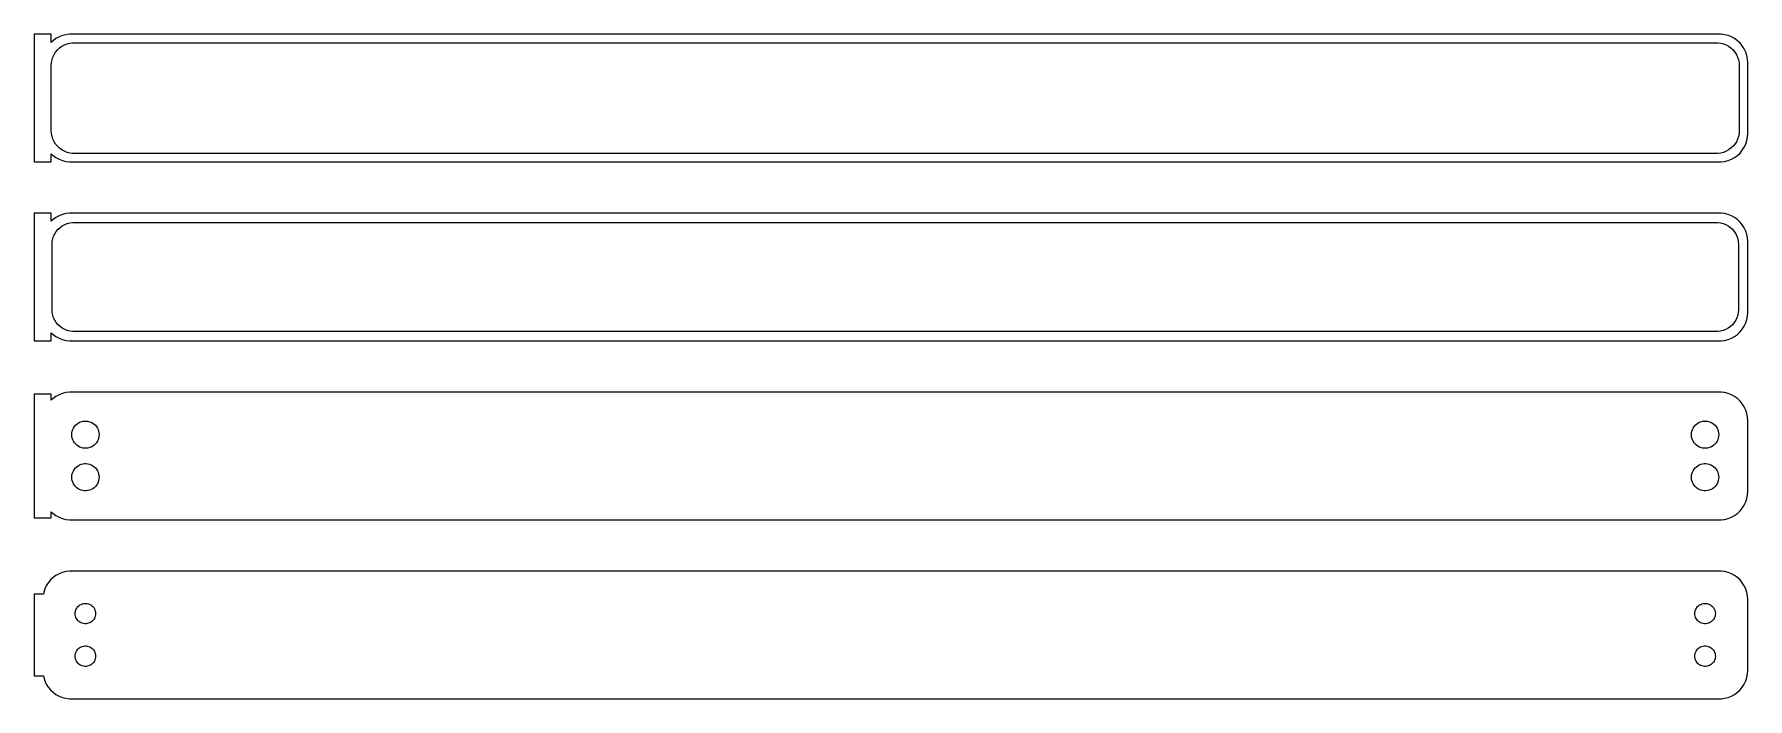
# Model space of a CAD drawing. Header units: metres. Extents: x -152 to 150, y 83 to 200.
import ezdxf

# ---------------------------------------------------------------- set-up
doc = ezdxf.new("R2010")
doc.units = ezdxf.units.M

msp = doc.modelspace()

# ---------------------------------------------------------------- linework, layer by layer
for p, q in [((-148.5, 200.24), (-151.5, 200.24)), ((-151.5, 200.24), (-151.5, 177.76)), ((-148.5, 198.809), (-148.5, 200.24)), ((-148.187, 199.103), (-148.5, 198.809)), ((-147.679, 199.472), (-148.187, 199.103)), ((-147.129, 199.774), (-147.679, 199.472)), ((-146.545, 200.005), (-147.129, 199.774)), ((-145.937, 200.161), (-146.545, 200.005)), ((-145.314, 200.24), (-145.937, 200.161)), ((145.314, 200.24), (-145.314, 200.24)), ((145.937, 200.161), (145.314, 200.24)), ((146.545, 200.005), (145.937, 200.161)), ((147.129, 199.774), (146.545, 200.005)), ((147.679, 199.472), (147.129, 199.774)), ((148.187, 199.103), (147.679, 199.472)), ((148.645, 198.673), (148.187, 199.103)), ((-148.374, 195.745), (-148.219, 196.222)), ((-148.219, 196.222), (-148.005, 196.677)), ((-148.005, 196.677), (-147.736, 197.101)), ((-147.736, 197.101), (-147.416, 197.488)), ((-147.416, 197.488), (-147.05, 197.832)), ((-147.05, 197.832), (-146.643, 198.127)), ((-146.643, 198.127), (-146.203, 198.369)), ((-146.203, 198.369), (-145.736, 198.554)), ((-145.736, 198.554), (-145.25, 198.679)), ((-145.25, 198.679), (-144.751, 198.742)), ((-144.751, 198.742), (144.751, 198.742)), ((144.751, 198.742), (145.25, 198.679)), ((145.25, 198.679), (145.736, 198.554)), ((145.736, 198.554), (146.203, 198.369)), ((146.203, 198.369), (146.643, 198.127)), ((146.643, 198.127), (147.05, 197.832)), ((147.05, 197.832), (147.416, 197.488)), ((147.416, 197.488), (147.736, 197.101)), ((147.736, 197.101), (148.005, 196.677)), ((148.005, 196.677), (148.219, 196.222)), ((148.219, 196.222), (148.374, 195.745)), ((149.045, 198.189), (148.645, 198.673)), ((149.382, 197.659), (149.045, 198.189)), ((149.649, 197.091), (149.382, 197.659)), ((149.843, 196.493), (149.649, 197.091)), ((149.961, 195.877), (149.843, 196.493)), ((-148.5, 194.75), (-148.468, 195.251)), ((-148.5, 183.25), (-148.5, 194.75)), ((-148.468, 195.251), (-148.374, 195.745)), ((148.374, 195.745), (148.468, 195.251)), ((148.468, 195.251), (148.5, 194.75)), ((148.5, 194.75), (148.5, 183.25)), ((150, 195.25), (149.961, 195.877)), ((150, 182.75), (150, 195.25)), ((-148.468, 182.749), (-148.5, 183.25)), ((-148.374, 182.255), (-148.468, 182.749)), ((-148.219, 181.778), (-148.374, 182.255)), ((-148.005, 181.323), (-148.219, 181.778)), ((-147.736, 180.899), (-148.005, 181.323)), ((148.005, 181.323), (147.736, 180.899)), ((148.219, 181.778), (148.005, 181.323)), ((148.374, 182.255), (148.219, 181.778)), ((148.468, 182.749), (148.374, 182.255)), ((148.5, 183.25), (148.468, 182.749)), ((149.382, 180.341), (149.649, 180.909)), ((149.649, 180.909), (149.843, 181.507)), ((149.843, 181.507), (149.961, 182.123)), ((149.961, 182.123), (150, 182.75)), ((-148.5, 179.191), (-148.187, 178.897)), ((-148.5, 177.76), (-148.5, 179.191)), ((-148.187, 178.897), (-147.679, 178.528)), ((-147.416, 180.512), (-147.736, 180.899)), ((-147.679, 178.528), (-147.129, 178.226)), ((-147.05, 180.168), (-147.416, 180.512)), ((-147.129, 178.226), (-146.545, 177.995)), ((-146.643, 179.873), (-147.05, 180.168)), ((-146.203, 179.631), (-146.643, 179.873)), ((-146.545, 177.995), (-145.937, 177.839)), ((-145.736, 179.446), (-146.203, 179.631)), ((-145.25, 179.321), (-145.736, 179.446)), ((-144.751, 179.258), (-145.25, 179.321)), ((144.751, 179.258), (-144.751, 179.258)), ((145.25, 179.321), (144.751, 179.258)), ((145.736, 179.446), (145.25, 179.321)), ((146.203, 179.631), (145.736, 179.446)), ((145.937, 177.839), (146.545, 177.995)), ((146.643, 179.873), (146.203, 179.631)), ((146.545, 177.995), (147.129, 178.226)), ((147.05, 180.168), (146.643, 179.873)), ((147.416, 180.512), (147.05, 180.168)), ((147.129, 178.226), (147.679, 178.528)), ((147.736, 180.899), (147.416, 180.512)), ((147.679, 178.528), (148.187, 178.897)), ((148.187, 178.897), (148.645, 179.327)), ((148.645, 179.327), (149.045, 179.811)), ((149.045, 179.811), (149.382, 180.341)), ((-151.5, 177.76), (-148.5, 177.76)), ((-145.937, 177.839), (-145.314, 177.76)), ((-145.314, 177.76), (145.314, 177.76)), ((145.314, 177.76), (145.937, 177.839)), ((-148.5, 168.74), (-151.5, 168.74)), ((-151.5, 168.74), (-151.5, 146.26)), ((-148.5, 167.309), (-148.5, 168.74)), ((-148.187, 167.603), (-148.5, 167.309)), ((-147.679, 167.972), (-148.187, 167.603)), ((-147.129, 168.274), (-147.679, 167.972)), ((-147.633, 165.526), (-147.323, 165.901)), ((-147.323, 165.901), (-146.969, 166.234)), ((-146.545, 168.505), (-147.129, 168.274)), ((-146.969, 166.234), (-146.575, 166.52)), ((-146.575, 166.52), (-146.149, 166.754)), ((-145.937, 168.661), (-146.545, 168.505)), ((-146.149, 166.754), (-145.697, 166.933)), ((-145.314, 168.74), (-145.937, 168.661)), ((-145.697, 166.933), (-145.226, 167.054)), ((145.314, 168.74), (-145.314, 168.74)), ((-145.226, 167.054), (-144.743, 167.115)), ((-144.743, 167.115), (144.743, 167.115)), ((144.743, 167.115), (145.226, 167.054)), ((145.226, 167.054), (145.697, 166.933)), ((145.937, 168.661), (145.314, 168.74)), ((145.697, 166.933), (146.149, 166.754)), ((146.545, 168.505), (145.937, 168.661)), ((146.149, 166.754), (146.575, 166.52)), ((147.129, 168.274), (146.545, 168.505)), ((146.575, 166.52), (146.969, 166.234)), ((146.969, 166.234), (147.323, 165.901)), ((147.679, 167.972), (147.129, 168.274)), ((147.323, 165.901), (147.633, 165.526)), ((148.187, 167.603), (147.679, 167.972)), ((148.645, 167.173), (148.187, 167.603)), ((149.045, 166.689), (148.645, 167.173)), ((149.382, 166.159), (149.045, 166.689)), ((149.649, 165.591), (149.382, 166.159)), ((-148.373, 163.25), (-148.342, 163.735)), ((-148.373, 151.75), (-148.373, 163.25)), ((-148.342, 163.735), (-148.251, 164.213)), ((-148.251, 164.213), (-148.101, 164.676)), ((-148.101, 164.676), (-147.894, 165.116)), ((-147.894, 165.116), (-147.633, 165.526)), ((147.633, 165.526), (147.894, 165.116)), ((147.894, 165.116), (148.101, 164.676)), ((148.101, 164.676), (148.251, 164.213)), ((148.251, 164.213), (148.342, 163.735)), ((148.342, 163.735), (148.373, 163.25)), ((148.373, 163.25), (148.373, 151.75)), ((149.843, 164.993), (149.649, 165.591)), ((149.961, 164.377), (149.843, 164.993)), ((150, 163.75), (149.961, 164.377)), ((150, 151.25), (150, 163.75)), ((-148.342, 151.265), (-148.373, 151.75)), ((-148.251, 150.787), (-148.342, 151.265)), ((-148.101, 150.324), (-148.251, 150.787)), ((148.251, 150.787), (148.101, 150.324)), ((148.342, 151.265), (148.251, 150.787)), ((148.373, 151.75), (148.342, 151.265)), ((149.961, 150.623), (150, 151.25)), ((-147.894, 149.884), (-148.101, 150.324)), ((-147.633, 149.474), (-147.894, 149.884)), ((-147.323, 149.099), (-147.633, 149.474)), ((-146.969, 148.766), (-147.323, 149.099)), ((-146.575, 148.48), (-146.969, 148.766)), ((-146.149, 148.246), (-146.575, 148.48)), ((-145.697, 148.067), (-146.149, 148.246)), ((-145.226, 147.946), (-145.697, 148.067)), ((-144.743, 147.885), (-145.226, 147.946)), ((144.743, 147.885), (-144.743, 147.885)), ((145.226, 147.946), (144.743, 147.885)), ((145.697, 148.067), (145.226, 147.946)), ((146.149, 148.246), (145.697, 148.067)), ((146.575, 148.48), (146.149, 148.246)), ((146.969, 148.766), (146.575, 148.48)), ((147.323, 149.099), (146.969, 148.766)), ((147.633, 149.474), (147.323, 149.099)), ((147.894, 149.884), (147.633, 149.474)), ((148.101, 150.324), (147.894, 149.884)), ((148.187, 147.397), (148.645, 147.827)), ((148.645, 147.827), (149.045, 148.311)), ((149.045, 148.311), (149.382, 148.841)), ((149.382, 148.841), (149.649, 149.409)), ((149.649, 149.409), (149.843, 150.007)), ((149.843, 150.007), (149.961, 150.623)), ((-151.5, 146.26), (-148.5, 146.26)), ((-148.5, 147.691), (-148.187, 147.397)), ((-148.5, 146.26), (-148.5, 147.691)), ((-148.187, 147.397), (-147.679, 147.028)), ((-147.679, 147.028), (-147.129, 146.726)), ((-147.129, 146.726), (-146.545, 146.495)), ((-146.545, 146.495), (-145.937, 146.339)), ((-145.937, 146.339), (-145.314, 146.26)), ((-145.314, 146.26), (145.314, 146.26)), ((145.314, 146.26), (145.937, 146.339)), ((145.937, 146.339), (146.545, 146.495)), ((146.545, 146.495), (147.129, 146.726)), ((147.129, 146.726), (147.679, 147.028)), ((147.679, 147.028), (148.187, 147.397)), ((-148.5, 136.865), (-151.5, 136.865)), ((-151.5, 136.865), (-151.5, 115.135)), ((-148.5, 135.809), (-148.5, 136.865)), ((-148.187, 136.103), (-148.5, 135.809)), ((-147.679, 136.472), (-148.187, 136.103)), ((-147.129, 136.774), (-147.679, 136.472)), ((-146.545, 137.005), (-147.129, 136.774)), ((-145.937, 137.161), (-146.545, 137.005)), ((-145.314, 137.24), (-145.937, 137.161)), ((145.314, 137.24), (-145.314, 137.24)), ((145.937, 137.161), (145.314, 137.24)), ((146.545, 137.005), (145.937, 137.161)), ((147.129, 136.774), (146.545, 137.005)), ((147.679, 136.472), (147.129, 136.774)), ((148.187, 136.103), (147.679, 136.472)), ((148.645, 135.673), (148.187, 136.103)), ((149.045, 135.189), (148.645, 135.673)), ((149.382, 134.659), (149.045, 135.189)), ((149.649, 134.091), (149.382, 134.659)), ((149.843, 133.493), (149.649, 134.091)), ((149.961, 132.877), (149.843, 133.493)), ((150, 132.25), (149.961, 132.877)), ((-144.9, 129.75), (-144.881, 130.051)), ((-144.881, 129.449), (-144.9, 129.75)), ((-144.881, 130.051), (-144.825, 130.347)), ((-144.825, 130.347), (-144.731, 130.633)), ((-144.731, 130.633), (-144.603, 130.906)), ((-144.603, 130.906), (-144.442, 131.161)), ((-144.442, 131.161), (-144.25, 131.393)), ((-144.25, 131.393), (-144.03, 131.599)), ((-144.03, 131.599), (-143.786, 131.776)), ((-143.786, 131.776), (-143.522, 131.922)), ((-143.522, 131.922), (-143.242, 132.033)), ((-143.242, 132.033), (-142.95, 132.107)), ((-142.95, 132.107), (-142.651, 132.145)), ((-142.651, 132.145), (-142.349, 132.145)), ((-142.349, 132.145), (-142.05, 132.107)), ((-142.05, 132.107), (-141.758, 132.033)), ((-141.758, 132.033), (-141.478, 131.922)), ((-141.478, 131.922), (-141.214, 131.776)), ((-141.214, 131.776), (-140.97, 131.599)), ((-140.97, 131.599), (-140.75, 131.393)), ((-140.75, 131.393), (-140.558, 131.161)), ((-140.558, 131.161), (-140.397, 130.906)), ((-140.397, 130.906), (-140.269, 130.633)), ((-140.269, 130.633), (-140.175, 130.347)), ((-140.175, 130.347), (-140.119, 130.051)), ((-140.119, 130.051), (-140.1, 129.75)), ((-140.1, 129.75), (-140.119, 129.449)), ((140.1, 129.75), (140.119, 130.051)), ((140.119, 129.449), (140.1, 129.75)), ((140.119, 130.051), (140.175, 130.347)), ((140.175, 130.347), (140.269, 130.633)), ((140.269, 130.633), (140.397, 130.906)), ((140.397, 130.906), (140.558, 131.161)), ((140.558, 131.161), (140.75, 131.393)), ((140.75, 131.393), (140.97, 131.599)), ((140.97, 131.599), (141.214, 131.776)), ((141.214, 131.776), (141.478, 131.922)), ((141.478, 131.922), (141.758, 132.033)), ((141.758, 132.033), (142.05, 132.107)), ((142.05, 132.107), (142.349, 132.145)), ((142.349, 132.145), (142.651, 132.145)), ((142.651, 132.145), (142.95, 132.107)), ((142.95, 132.107), (143.242, 132.033)), ((143.242, 132.033), (143.522, 131.922)), ((143.522, 131.922), (143.786, 131.776)), ((143.786, 131.776), (144.03, 131.599)), ((144.03, 131.599), (144.25, 131.393)), ((144.25, 131.393), (144.442, 131.161)), ((144.442, 131.161), (144.603, 130.906)), ((144.603, 130.906), (144.731, 130.633)), ((144.731, 130.633), (144.825, 130.347)), ((144.825, 130.347), (144.881, 130.051)), ((144.881, 130.051), (144.9, 129.75)), ((144.9, 129.75), (144.881, 129.449)), ((150, 119.75), (150, 132.25)), ((-144.825, 129.153), (-144.881, 129.449)), ((-144.731, 128.867), (-144.825, 129.153)), ((-144.603, 128.594), (-144.731, 128.867)), ((-144.442, 128.339), (-144.603, 128.594)), ((-144.25, 128.107), (-144.442, 128.339)), ((-144.03, 127.901), (-144.25, 128.107)), ((-143.786, 127.724), (-144.03, 127.901)), ((-143.522, 127.578), (-143.786, 127.724)), ((-143.242, 127.467), (-143.522, 127.578)), ((-142.95, 127.393), (-143.242, 127.467)), ((-142.651, 127.355), (-142.95, 127.393)), ((-142.349, 127.355), (-142.651, 127.355)), ((-142.05, 127.393), (-142.349, 127.355)), ((-141.758, 127.467), (-142.05, 127.393)), ((-141.478, 127.578), (-141.758, 127.467)), ((-141.214, 127.724), (-141.478, 127.578)), ((-140.97, 127.901), (-141.214, 127.724)), ((-140.75, 128.107), (-140.97, 127.901)), ((-140.558, 128.339), (-140.75, 128.107)), ((-140.397, 128.594), (-140.558, 128.339)), ((-140.269, 128.867), (-140.397, 128.594)), ((-140.175, 129.153), (-140.269, 128.867)), ((-140.119, 129.449), (-140.175, 129.153)), ((140.175, 129.153), (140.119, 129.449)), ((140.269, 128.867), (140.175, 129.153)), ((140.397, 128.594), (140.269, 128.867)), ((140.558, 128.339), (140.397, 128.594)), ((140.75, 128.107), (140.558, 128.339)), ((140.97, 127.901), (140.75, 128.107)), ((141.214, 127.724), (140.97, 127.901)), ((141.478, 127.578), (141.214, 127.724)), ((141.758, 127.467), (141.478, 127.578)), ((142.05, 127.393), (141.758, 127.467)), ((142.349, 127.355), (142.05, 127.393)), ((142.651, 127.355), (142.349, 127.355)), ((142.95, 127.393), (142.651, 127.355)), ((143.242, 127.467), (142.95, 127.393)), ((143.522, 127.578), (143.242, 127.467)), ((143.786, 127.724), (143.522, 127.578)), ((144.03, 127.901), (143.786, 127.724)), ((144.25, 128.107), (144.03, 127.901)), ((144.442, 128.339), (144.25, 128.107)), ((144.603, 128.594), (144.442, 128.339)), ((144.731, 128.867), (144.603, 128.594)), ((144.825, 129.153), (144.731, 128.867)), ((144.881, 129.449), (144.825, 129.153)), ((-144.603, 123.406), (-144.442, 123.661)), ((-144.442, 123.661), (-144.25, 123.893)), ((-144.25, 123.893), (-144.03, 124.099)), ((-144.03, 124.099), (-143.786, 124.276)), ((-143.786, 124.276), (-143.522, 124.422)), ((-143.522, 124.422), (-143.242, 124.533)), ((-143.242, 124.533), (-142.95, 124.607)), ((-142.95, 124.607), (-142.651, 124.645)), ((-142.651, 124.645), (-142.349, 124.645)), ((-142.349, 124.645), (-142.05, 124.607)), ((-142.05, 124.607), (-141.758, 124.533)), ((-141.758, 124.533), (-141.478, 124.422)), ((-141.478, 124.422), (-141.214, 124.276)), ((-141.214, 124.276), (-140.97, 124.099)), ((-140.97, 124.099), (-140.75, 123.893)), ((-140.75, 123.893), (-140.558, 123.661)), ((-140.558, 123.661), (-140.397, 123.406)), ((140.397, 123.406), (140.558, 123.661)), ((140.558, 123.661), (140.75, 123.893)), ((140.75, 123.893), (140.97, 124.099)), ((140.97, 124.099), (141.214, 124.276)), ((141.214, 124.276), (141.478, 124.422)), ((141.478, 124.422), (141.758, 124.533)), ((141.758, 124.533), (142.05, 124.607)), ((142.05, 124.607), (142.349, 124.645)), ((142.349, 124.645), (142.651, 124.645)), ((142.651, 124.645), (142.95, 124.607)), ((142.95, 124.607), (143.242, 124.533)), ((143.242, 124.533), (143.522, 124.422)), ((143.522, 124.422), (143.786, 124.276)), ((143.786, 124.276), (144.03, 124.099)), ((144.03, 124.099), (144.25, 123.893)), ((144.25, 123.893), (144.442, 123.661)), ((144.442, 123.661), (144.603, 123.406)), ((-144.9, 122.25), (-144.881, 122.551)), ((-144.881, 121.949), (-144.9, 122.25)), ((-144.881, 122.551), (-144.825, 122.847)), ((-144.825, 121.653), (-144.881, 121.949)), ((-144.825, 122.847), (-144.731, 123.133)), ((-144.731, 121.367), (-144.825, 121.653)), ((-144.731, 123.133), (-144.603, 123.406)), ((-144.603, 121.094), (-144.731, 121.367)), ((-144.442, 120.839), (-144.603, 121.094)), ((-144.25, 120.607), (-144.442, 120.839)), ((-144.03, 120.401), (-144.25, 120.607)), ((-140.75, 120.607), (-140.97, 120.401)), ((-140.558, 120.839), (-140.75, 120.607)), ((-140.397, 121.094), (-140.558, 120.839)), ((-140.397, 123.406), (-140.269, 123.133)), ((-140.269, 121.367), (-140.397, 121.094)), ((-140.269, 123.133), (-140.175, 122.847)), ((-140.175, 121.653), (-140.269, 121.367)), ((-140.175, 122.847), (-140.119, 122.551)), ((-140.119, 121.949), (-140.175, 121.653)), ((-140.119, 122.551), (-140.1, 122.25)), ((-140.1, 122.25), (-140.119, 121.949)), ((140.1, 122.25), (140.119, 122.551)), ((140.119, 121.949), (140.1, 122.25)), ((140.119, 122.551), (140.175, 122.847)), ((140.175, 121.653), (140.119, 121.949)), ((140.175, 122.847), (140.269, 123.133)), ((140.269, 121.367), (140.175, 121.653)), ((140.269, 123.133), (140.397, 123.406)), ((140.397, 121.094), (140.269, 121.367)), ((140.558, 120.839), (140.397, 121.094)), ((140.75, 120.607), (140.558, 120.839)), ((140.97, 120.401), (140.75, 120.607)), ((144.25, 120.607), (144.03, 120.401)), ((144.442, 120.839), (144.25, 120.607)), ((144.603, 121.094), (144.442, 120.839)), ((144.603, 123.406), (144.731, 123.133)), ((144.731, 121.367), (144.603, 121.094)), ((144.731, 123.133), (144.825, 122.847)), ((144.825, 121.653), (144.731, 121.367)), ((144.825, 122.847), (144.881, 122.551)), ((144.881, 121.949), (144.825, 121.653)), ((144.881, 122.551), (144.9, 122.25)), ((144.9, 122.25), (144.881, 121.949)), ((-143.786, 120.224), (-144.03, 120.401)), ((-143.522, 120.078), (-143.786, 120.224)), ((-143.242, 119.967), (-143.522, 120.078)), ((-142.95, 119.893), (-143.242, 119.967)), ((-142.651, 119.855), (-142.95, 119.893)), ((-142.349, 119.855), (-142.651, 119.855)), ((-142.05, 119.893), (-142.349, 119.855)), ((-141.758, 119.967), (-142.05, 119.893)), ((-141.478, 120.078), (-141.758, 119.967)), ((-141.214, 120.224), (-141.478, 120.078)), ((-140.97, 120.401), (-141.214, 120.224)), ((141.214, 120.224), (140.97, 120.401)), ((141.478, 120.078), (141.214, 120.224)), ((141.758, 119.967), (141.478, 120.078)), ((142.05, 119.893), (141.758, 119.967)), ((142.349, 119.855), (142.05, 119.893)), ((142.651, 119.855), (142.349, 119.855)), ((142.95, 119.893), (142.651, 119.855)), ((143.242, 119.967), (142.95, 119.893)), ((143.522, 120.078), (143.242, 119.967)), ((143.786, 120.224), (143.522, 120.078)), ((144.03, 120.401), (143.786, 120.224)), ((149.382, 117.341), (149.649, 117.909)), ((149.649, 117.909), (149.843, 118.507)), ((149.843, 118.507), (149.961, 119.123)), ((149.961, 119.123), (150, 119.75)), ((-151.5, 115.135), (-148.5, 115.135)), ((-148.5, 115.135), (-148.5, 116.191)), ((-148.5, 116.191), (-148.187, 115.897)), ((-148.187, 115.897), (-147.679, 115.528)), ((-147.679, 115.528), (-147.129, 115.226)), ((-147.129, 115.226), (-146.545, 114.995)), ((-146.545, 114.995), (-145.937, 114.839)), ((-145.937, 114.839), (-145.314, 114.76)), ((-145.314, 114.76), (145.314, 114.76)), ((145.314, 114.76), (145.937, 114.839)), ((145.937, 114.839), (146.545, 114.995)), ((146.545, 114.995), (147.129, 115.226)), ((147.129, 115.226), (147.679, 115.528)), ((147.679, 115.528), (148.187, 115.897)), ((148.187, 115.897), (148.645, 116.327)), ((148.645, 116.327), (149.045, 116.811)), ((149.045, 116.811), (149.382, 117.341)), ((-145.937, 105.661), (-146.545, 105.505)), ((-145.314, 105.74), (-145.937, 105.661)), ((145.314, 105.74), (-145.314, 105.74)), ((145.937, 105.661), (145.314, 105.74)), ((146.545, 105.505), (145.937, 105.661)), ((-149.649, 102.591), (-149.843, 101.993)), ((-149.382, 103.159), (-149.649, 102.591)), ((-149.045, 103.689), (-149.382, 103.159)), ((-148.645, 104.173), (-149.045, 103.689)), ((-148.187, 104.603), (-148.645, 104.173)), ((-147.679, 104.972), (-148.187, 104.603)), ((-147.129, 105.274), (-147.679, 104.972)), ((-146.545, 105.505), (-147.129, 105.274)), ((147.129, 105.274), (146.545, 105.505)), ((147.679, 104.972), (147.129, 105.274)), ((148.187, 104.603), (147.679, 104.972)), ((148.645, 104.173), (148.187, 104.603)), ((149.045, 103.689), (148.645, 104.173)), ((149.382, 103.159), (149.045, 103.689)), ((149.649, 102.591), (149.382, 103.159)), ((149.843, 101.993), (149.649, 102.591)), ((-149.9, 101.694), (-151.5, 101.694)), ((-151.5, 101.694), (-151.5, 87.3058)), ((-149.843, 101.993), (-149.9, 101.694)), ((-143.812, 99.4822), (-143.647, 99.6369)), ((-143.647, 99.6369), (-143.464, 99.7698)), ((-143.464, 99.7698), (-143.266, 99.8787)), ((-143.266, 99.8787), (-143.056, 99.9619)), ((-143.056, 99.9619), (-142.837, 100.018)), ((-142.837, 100.018), (-142.613, 100.046)), ((-142.613, 100.046), (-142.387, 100.046)), ((-142.387, 100.046), (-142.163, 100.018)), ((-142.163, 100.018), (-141.944, 99.9619)), ((-141.944, 99.9619), (-141.734, 99.8787)), ((-141.734, 99.8787), (-141.536, 99.7698)), ((-141.536, 99.7698), (-141.353, 99.6369)), ((-141.353, 99.6369), (-141.188, 99.4822)), ((141.188, 99.4822), (141.353, 99.6369)), ((141.353, 99.6369), (141.536, 99.7698)), ((141.536, 99.7698), (141.734, 99.8787)), ((141.734, 99.8787), (141.944, 99.9619)), ((141.944, 99.9619), (142.163, 100.018)), ((142.163, 100.018), (142.387, 100.046)), ((142.387, 100.046), (142.613, 100.046)), ((142.613, 100.046), (142.837, 100.018)), ((142.837, 100.018), (143.056, 99.9619)), ((143.056, 99.9619), (143.266, 99.8787)), ((143.266, 99.8787), (143.464, 99.7698)), ((143.464, 99.7698), (143.647, 99.6369)), ((143.647, 99.6369), (143.812, 99.4822)), ((149.961, 101.377), (149.843, 101.993)), ((150, 100.75), (149.961, 101.377)), ((150, 88.25), (150, 100.75)), ((-144.3, 98.25), (-144.286, 98.4756)), ((-144.286, 98.0244), (-144.3, 98.25)), ((-144.286, 98.4756), (-144.243, 98.6976)), ((-144.243, 97.8024), (-144.286, 98.0244)), ((-144.243, 98.6976), (-144.174, 98.9126)), ((-144.174, 97.5874), (-144.243, 97.8024)), ((-144.174, 98.9126), (-144.077, 99.1171)), ((-144.077, 97.3828), (-144.174, 97.5874)), ((-144.077, 99.1171), (-143.956, 99.308)), ((-143.956, 97.192), (-144.077, 97.3828)), ((-143.956, 99.308), (-143.812, 99.4822)), ((-143.812, 97.0178), (-143.956, 97.192)), ((-143.647, 96.8631), (-143.812, 97.0178)), ((-143.464, 96.7302), (-143.647, 96.8631)), ((-143.266, 96.6213), (-143.464, 96.7302)), ((-143.056, 96.5381), (-143.266, 96.6213)), ((-142.837, 96.4819), (-143.056, 96.5381)), ((-142.613, 96.4536), (-142.837, 96.4819)), ((-142.163, 96.4819), (-142.387, 96.4536)), ((-141.944, 96.5381), (-142.163, 96.4819)), ((-141.734, 96.6213), (-141.944, 96.5381)), ((-141.536, 96.7302), (-141.734, 96.6213)), ((-141.353, 96.8631), (-141.536, 96.7302)), ((-141.188, 97.0178), (-141.353, 96.8631)), ((-141.188, 99.4822), (-141.044, 99.308)), ((-141.044, 97.192), (-141.188, 97.0178)), ((-141.044, 99.308), (-140.923, 99.1171)), ((-140.923, 97.3828), (-141.044, 97.192)), ((-140.923, 99.1171), (-140.826, 98.9126)), ((-140.826, 97.5874), (-140.923, 97.3828)), ((-140.826, 98.9126), (-140.757, 98.6976)), ((-140.757, 97.8024), (-140.826, 97.5874)), ((-140.757, 98.6976), (-140.714, 98.4756)), ((-140.714, 98.0244), (-140.757, 97.8024)), ((-140.714, 98.4756), (-140.7, 98.25)), ((-140.7, 98.25), (-140.714, 98.0244)), ((140.7, 98.25), (140.714, 98.4756)), ((140.714, 98.0244), (140.7, 98.25)), ((140.714, 98.4756), (140.757, 98.6976)), ((140.757, 97.8024), (140.714, 98.0244)), ((140.757, 98.6976), (140.826, 98.9126)), ((140.826, 97.5874), (140.757, 97.8024)), ((140.826, 98.9126), (140.923, 99.1171)), ((140.923, 97.3828), (140.826, 97.5874)), ((140.923, 99.1171), (141.044, 99.308)), ((141.044, 97.192), (140.923, 97.3828)), ((141.044, 99.308), (141.188, 99.4822)), ((141.188, 97.0178), (141.044, 97.192)), ((141.353, 96.8631), (141.188, 97.0178)), ((141.536, 96.7302), (141.353, 96.8631)), ((141.734, 96.6213), (141.536, 96.7302)), ((141.944, 96.5381), (141.734, 96.6213)), ((142.163, 96.4819), (141.944, 96.5381)), ((142.387, 96.4536), (142.163, 96.4819)), ((142.837, 96.4819), (142.613, 96.4536)), ((143.056, 96.5381), (142.837, 96.4819)), ((143.266, 96.6213), (143.056, 96.5381)), ((143.464, 96.7302), (143.266, 96.6213)), ((143.647, 96.8631), (143.464, 96.7302)), ((143.812, 97.0178), (143.647, 96.8631)), ((143.812, 99.4822), (143.956, 99.308)), ((143.956, 97.192), (143.812, 97.0178)), ((143.956, 99.308), (144.077, 99.1171)), ((144.077, 97.3828), (143.956, 97.192)), ((144.077, 99.1171), (144.174, 98.9126)), ((144.174, 97.5874), (144.077, 97.3828)), ((144.174, 98.9126), (144.243, 98.6976)), ((144.243, 97.8024), (144.174, 97.5874)), ((144.243, 98.6976), (144.286, 98.4756)), ((144.286, 98.0244), (144.243, 97.8024)), ((144.286, 98.4756), (144.3, 98.25)), ((144.3, 98.25), (144.286, 98.0244)), ((-142.387, 96.4536), (-142.613, 96.4536)), ((142.613, 96.4536), (142.387, 96.4536)), ((-144.3, 90.75), (-144.286, 90.9756)), ((-144.286, 90.5244), (-144.3, 90.75)), ((-144.286, 90.9756), (-144.243, 91.1976)), ((-144.243, 90.3024), (-144.286, 90.5244)), ((-144.243, 91.1976), (-144.174, 91.4126)), ((-144.174, 91.4126), (-144.077, 91.6172)), ((-144.077, 91.6172), (-143.956, 91.808)), ((-143.956, 91.808), (-143.812, 91.9822)), ((-143.812, 91.9822), (-143.647, 92.1369)), ((-143.647, 92.1369), (-143.464, 92.2698)), ((-143.464, 92.2698), (-143.266, 92.3787)), ((-143.266, 92.3787), (-143.056, 92.4619)), ((-143.056, 92.4619), (-142.837, 92.5181)), ((-142.837, 92.5181), (-142.613, 92.5464)), ((-142.613, 92.5464), (-142.387, 92.5464)), ((-142.387, 92.5464), (-142.163, 92.5181)), ((-142.163, 92.5181), (-141.944, 92.4619)), ((-141.944, 92.4619), (-141.734, 92.3787)), ((-141.734, 92.3787), (-141.536, 92.2698)), ((-141.536, 92.2698), (-141.353, 92.1369)), ((-141.353, 92.1369), (-141.188, 91.9822)), ((-141.188, 91.9822), (-141.044, 91.808)), ((-141.044, 91.808), (-140.923, 91.6172)), ((-140.923, 91.6172), (-140.826, 91.4126)), ((-140.826, 91.4126), (-140.757, 91.1976)), ((-140.757, 91.1976), (-140.714, 90.9756)), ((-140.714, 90.5244), (-140.757, 90.3024)), ((-140.714, 90.9756), (-140.7, 90.75)), ((-140.7, 90.75), (-140.714, 90.5244)), ((140.7, 90.75), (140.714, 90.9756)), ((140.714, 90.5244), (140.7, 90.75)), ((140.714, 90.9756), (140.757, 91.1976)), ((140.757, 90.3024), (140.714, 90.5244)), ((140.757, 91.1976), (140.826, 91.4126)), ((140.826, 91.4126), (140.923, 91.6172)), ((140.923, 91.6172), (141.044, 91.808)), ((141.044, 91.808), (141.188, 91.9822)), ((141.188, 91.9822), (141.353, 92.1369)), ((141.353, 92.1369), (141.536, 92.2698)), ((141.536, 92.2698), (141.734, 92.3787)), ((141.734, 92.3787), (141.944, 92.4619)), ((141.944, 92.4619), (142.163, 92.5181)), ((142.163, 92.5181), (142.387, 92.5464)), ((142.387, 92.5464), (142.613, 92.5464)), ((142.613, 92.5464), (142.837, 92.5181)), ((142.837, 92.5181), (143.056, 92.4619)), ((143.056, 92.4619), (143.266, 92.3787)), ((143.266, 92.3787), (143.464, 92.2698)), ((143.464, 92.2698), (143.647, 92.1369)), ((143.647, 92.1369), (143.812, 91.9822)), ((143.812, 91.9822), (143.956, 91.808)), ((143.956, 91.808), (144.077, 91.6172)), ((144.077, 91.6172), (144.174, 91.4126)), ((144.174, 91.4126), (144.243, 91.1976)), ((144.243, 91.1976), (144.286, 90.9756)), ((144.286, 90.5244), (144.243, 90.3024)), ((144.286, 90.9756), (144.3, 90.75)), ((144.3, 90.75), (144.286, 90.5244)), ((-144.174, 90.0874), (-144.243, 90.3024)), ((-144.077, 89.8829), (-144.174, 90.0874)), ((-143.956, 89.692), (-144.077, 89.8829)), ((-143.812, 89.5178), (-143.956, 89.692)), ((-143.647, 89.3631), (-143.812, 89.5178)), ((-143.464, 89.2302), (-143.647, 89.3631)), ((-143.266, 89.1213), (-143.464, 89.2302)), ((-143.056, 89.0381), (-143.266, 89.1213)), ((-142.837, 88.9819), (-143.056, 89.0381)), ((-142.613, 88.9536), (-142.837, 88.9819)), ((-142.387, 88.9536), (-142.613, 88.9536)), ((-142.163, 88.9819), (-142.387, 88.9536)), ((-141.944, 89.0381), (-142.163, 88.9819)), ((-141.734, 89.1213), (-141.944, 89.0381)), ((-141.536, 89.2302), (-141.734, 89.1213)), ((-141.353, 89.3631), (-141.536, 89.2302)), ((-141.188, 89.5178), (-141.353, 89.3631)), ((-141.044, 89.692), (-141.188, 89.5178)), ((-140.923, 89.8829), (-141.044, 89.692)), ((-140.826, 90.0874), (-140.923, 89.8829)), ((-140.757, 90.3024), (-140.826, 90.0874)), ((140.826, 90.0874), (140.757, 90.3024)), ((140.923, 89.8829), (140.826, 90.0874)), ((141.044, 89.692), (140.923, 89.8829)), ((141.188, 89.5178), (141.044, 89.692)), ((141.353, 89.3631), (141.188, 89.5178)), ((141.536, 89.2302), (141.353, 89.3631)), ((141.734, 89.1213), (141.536, 89.2302)), ((141.944, 89.0381), (141.734, 89.1213)), ((142.163, 88.9819), (141.944, 89.0381)), ((142.387, 88.9536), (142.163, 88.9819)), ((142.613, 88.9536), (142.387, 88.9536)), ((142.837, 88.9819), (142.613, 88.9536)), ((143.056, 89.0381), (142.837, 88.9819)), ((143.266, 89.1213), (143.056, 89.0381)), ((143.464, 89.2302), (143.266, 89.1213)), ((143.647, 89.3631), (143.464, 89.2302)), ((143.812, 89.5178), (143.647, 89.3631)), ((143.956, 89.692), (143.812, 89.5178)), ((144.077, 89.8829), (143.956, 89.692)), ((144.174, 90.0874), (144.077, 89.8829)), ((144.243, 90.3024), (144.174, 90.0874)), ((149.843, 87.0066), (149.961, 87.6233)), ((149.961, 87.6233), (150, 88.25)), ((-151.5, 87.3058), (-149.9, 87.3058)), ((-149.9, 87.3058), (-149.843, 87.0066)), ((-149.843, 87.0066), (-149.649, 86.4094)), ((-149.649, 86.4094), (-149.382, 85.8412)), ((-149.382, 85.8412), (-149.045, 85.3111)), ((-149.045, 85.3111), (-148.645, 84.8273)), ((-148.645, 84.8273), (-148.187, 84.3974)), ((148.187, 84.3974), (148.645, 84.8273)), ((148.645, 84.8273), (149.045, 85.3111)), ((149.045, 85.3111), (149.382, 85.8412)), ((149.382, 85.8412), (149.649, 86.4094)), ((149.649, 86.4094), (149.843, 87.0066)), ((-148.187, 84.3974), (-147.679, 84.0284)), ((-147.679, 84.0284), (-147.129, 83.7259)), ((-147.129, 83.7259), (-146.545, 83.4947)), ((-146.545, 83.4947), (-145.937, 83.3386)), ((-145.937, 83.3386), (-145.314, 83.2599)), ((-145.314, 83.2599), (145.314, 83.2599)), ((145.314, 83.2599), (145.937, 83.3386)), ((145.937, 83.3386), (146.545, 83.4947)), ((146.545, 83.4947), (147.129, 83.7259)), ((147.129, 83.7259), (147.679, 84.0284)), ((147.679, 84.0284), (148.187, 84.3974))]:
    msp.add_line(p, q)

doc.saveas('drawing.dxf')
